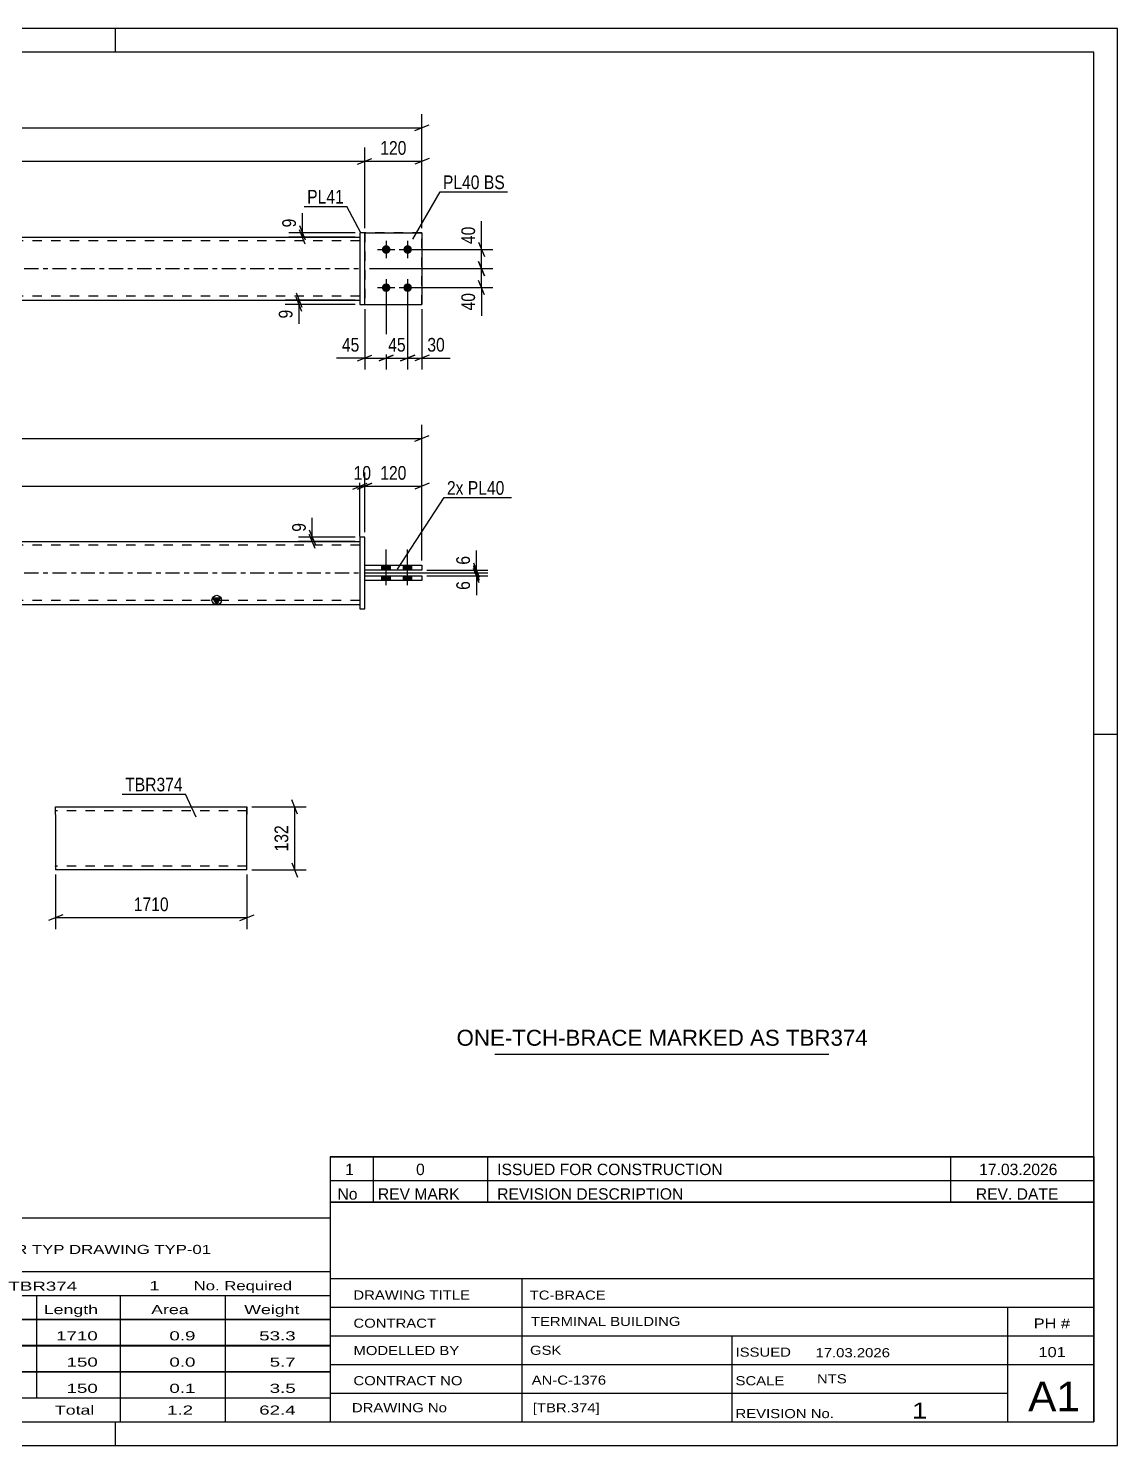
# Model space of a CAD drawing. Header units: millimetres. Extents: x 0 to 420, y 0 to 297.
# Drawn here: x 191.8 to 420, y 0 to 297 of the extents above; entities that cross this region are included whole.
import ezdxf

# ---------------------------------------------------------------- set-up
doc = ezdxf.new("R2010")
doc.units = ezdxf.units.MM
doc.linetypes.add('DXK_LINE_DOT2', pattern=[3.9198, 1.9599, -1.9599])
doc.linetypes.add('DXK_LINE_DOT3', pattern=[5.9187, 2.979, -0.9799, 0.9799, -0.9799])
doc.styles.add('Arial', font='ARIAL.TTF', dxfattribs={"height": 0.2})
doc.styles.add('Arial Narrow', font='ARIALN.TTF', dxfattribs={"height": 0.2})

# ---------------------------------------------------------------- blocks, each defined once
blk = doc.blocks.new('Unknown-580544891-1163')
at = {"color": 5, "linetype": 'Continuous'}
for p, q in [((420, 297), (0, 297)), ((210, 292), (210, 297)), ((420, 0), (420, 297)), ((415, 292), (5, 292)), ((415, 5), (415, 292)), ((420, 149), (415, 149)), ((5, 5), (415, 5)), ((210, 0), (210, 5)), ((0, 0), (420, 0))]:
    blk.add_line(p, q, dxfattribs=at)
blk = doc.blocks.new('Part-580544891-2100 - 2094')
at = {"linetype": 'Continuous'}
blk.add_hatch(color=2, dxfattribs=at).paths.add_polyline_path([(231.24, 176.29), (230.44, 177.69), (232.04, 177.69)])
at = {"color": 2, "linetype": 'Continuous'}
for p, q in [((90.28, 189.49), (261.24, 189.49)), ((90.28, 176.29), (261.24, 176.29)), ((231.24, 176.29), (230.44, 177.69)), ((230.44, 177.69), (232.04, 177.69)), ((232.04, 177.69), (231.24, 176.29))]:
    blk.add_line(p, q, dxfattribs=at)
at = {"color": 7, "linetype": 'DXK_LINE_DOT2'}
for p, q in [((90.28, 176.29), (90.28, 189.49)), ((261.24, 188.69), (90.28, 188.69)), ((261.24, 189.49), (261.24, 176.29)), ((261.24, 177.09), (90.28, 177.09))]:
    blk.add_line(p, q, dxfattribs=at)
at = {"color": 7, "linetype": 'DXK_LINE_DOT3'}
blk.add_line((90.28, 182.89), (261.24, 182.89), dxfattribs=at)
at = {"color": 2, "linetype": 'Continuous'}
blk.add_circle((231.24, 177.19), 1, dxfattribs=at)
blk = doc.blocks.new('Part-580544891-2113 - 2094')
at = {"color": 2, "linetype": 'Continuous'}
for p, q in [((262.24, 190.39), (261.24, 190.39)), ((261.24, 190.39), (261.24, 175.39)), ((262.24, 175.39), (262.24, 190.39)), ((261.24, 175.39), (262.24, 175.39))]:
    blk.add_line(p, q, dxfattribs=at)
blk = doc.blocks.new('Part-580544891-2105 - 2094')
at = {"color": 2, "linetype": 'Continuous'}
for p, q in [((262.24, 181.29), (262.24, 182.29)), ((262.24, 182.29), (274.24, 182.29)), ((274.24, 181.29), (262.24, 181.29)), ((274.24, 182.29), (274.24, 181.29))]:
    blk.add_line(p, q, dxfattribs=at)
blk = doc.blocks.new('Part-580544891-2110 - 2094')
at = {"color": 2, "linetype": 'Continuous'}
for p, q in [((262.24, 183.49), (262.24, 184.49)), ((262.24, 184.49), (274.24, 184.49)), ((274.24, 184.49), (274.24, 183.49)), ((274.24, 183.49), (262.24, 183.49))]:
    blk.add_line(p, q, dxfattribs=at)
blk = doc.blocks.new('Bolt-580544891-2127 - 2094')
at = {"linetype": 'Continuous'}
for points in [[(267.64, 184.49), (265.84, 184.49), (265.84, 183.49), (267.64, 183.49)], [(267.64, 184.49), (265.84, 184.49), (265.84, 183.49), (267.64, 183.49)], [(272.14, 184.49), (270.34, 184.49), (270.34, 183.49), (272.14, 183.49)], [(272.14, 184.49), (270.34, 184.49), (270.34, 183.49), (272.14, 183.49)], [(267.64, 182.29), (265.84, 182.29), (265.84, 181.29), (267.64, 181.29)], [(267.64, 182.29), (265.84, 182.29), (265.84, 181.29), (267.64, 181.29)], [(272.14, 182.29), (270.34, 182.29), (270.34, 181.29), (272.14, 181.29)], [(272.14, 182.29), (270.34, 182.29), (270.34, 181.29), (272.14, 181.29)]]:
    blk.add_hatch(color=1, dxfattribs=at).paths.add_polyline_path(points)
at = {"color": 1, "linetype": 'Continuous'}
for p, q in [((266.74, 180.29), (266.74, 187.79)), ((266.74, 180.29), (266.74, 187.79)), ((271.24, 180.29), (271.24, 187.79)), ((271.24, 180.29), (271.24, 187.79)), ((265.84, 183.49), (265.84, 184.49)), ((265.84, 183.49), (265.84, 184.49)), ((267.64, 183.49), (267.64, 184.49)), ((267.64, 183.49), (267.64, 184.49)), ((270.34, 183.49), (270.34, 184.49)), ((270.34, 183.49), (270.34, 184.49)), ((272.14, 183.49), (272.14, 184.49)), ((272.14, 183.49), (272.14, 184.49)), ((265.84, 181.29), (265.84, 182.29)), ((265.84, 181.29), (265.84, 182.29)), ((267.64, 181.29), (267.64, 182.29)), ((267.64, 181.29), (267.64, 182.29)), ((270.34, 181.29), (270.34, 182.29)), ((270.34, 181.29), (270.34, 182.29)), ((272.14, 181.29), (272.14, 182.29)), ((272.14, 181.29), (272.14, 182.29))]:
    blk.add_line(p, q, dxfattribs=at)
blk = doc.blocks.new('Part-580544891-1728 - 1722')
at = {"color": 2, "linetype": 'Continuous'}
for p, q in [((90.28, 253.26), (261.24, 253.26)), ((90.28, 240.06), (261.24, 240.06))]:
    blk.add_line(p, q, dxfattribs=at)
at = {"color": 7, "linetype": 'DXK_LINE_DOT2'}
for p, q in [((90.28, 253.26), (90.28, 240.06)), ((261.24, 252.46), (90.28, 252.46)), ((261.24, 253.26), (261.24, 240.06)), ((261.24, 240.86), (90.28, 240.86))]:
    blk.add_line(p, q, dxfattribs=at)
at = {"color": 7, "linetype": 'DXK_LINE_DOT3'}
blk.add_line((90.28, 246.66), (261.24, 246.66), dxfattribs=at)
blk = doc.blocks.new('Part-580544891-1753 - 1722')
at = {"color": 7, "linetype": 'DXK_LINE_DOT2'}
for p, q in [((274.24, 254.16), (262.24, 254.16)), ((262.24, 254.16), (262.24, 239.16)), ((274.24, 239.16), (274.24, 254.16)), ((262.24, 239.16), (274.24, 239.16))]:
    blk.add_line(p, q, dxfattribs=at)
blk = doc.blocks.new('Part-580544891-1758 - 1722')
at = {"color": 2, "linetype": 'Continuous'}
for p, q in [((262.24, 254.16), (274.24, 254.16)), ((274.24, 254.16), (274.24, 239.16)), ((262.24, 239.16), (274.24, 239.16))]:
    blk.add_line(p, q, dxfattribs=at)
at = {"color": 7, "linetype": 'DXK_LINE_DOT2'}
blk.add_line((262.24, 254.16), (262.24, 239.16), dxfattribs=at)
blk = doc.blocks.new('Part-580544891-1763 - 1722')
at = {"color": 2, "linetype": 'Continuous'}
for p, q in [((262.24, 254.16), (261.24, 254.16)), ((261.24, 254.16), (261.24, 239.16)), ((262.24, 239.16), (262.24, 254.16)), ((261.24, 239.16), (262.24, 239.16))]:
    blk.add_line(p, q, dxfattribs=at)
blk = doc.blocks.new('Bolt-580544891-1775 - 1722')
at = {"linetype": 'Continuous'}
for points in [[(266.74, 251.56, -1), (266.74, 249.76, -1)], [(271.24, 251.56, -1), (271.24, 249.76, -1)], [(266.74, 243.56, -1), (266.74, 241.76, -1)], [(271.24, 243.56, -1), (271.24, 241.76, -1)]]:
    blk.add_hatch(color=1, dxfattribs=at).paths.add_polyline_path(points)
at = {"color": 1, "linetype": 'Continuous'}
for p, q in [((266.74, 252.46), (266.74, 248.86)), ((271.24, 252.46), (271.24, 248.86)), ((264.94, 250.66), (268.54, 250.66)), ((269.44, 250.66), (273.04, 250.66)), ((266.74, 244.46), (266.74, 240.86)), ((271.24, 244.46), (271.24, 240.86)), ((264.94, 242.66), (268.54, 242.66)), ((269.44, 242.66), (273.04, 242.66))]:
    blk.add_line(p, q, dxfattribs=at)
blk = doc.blocks.new('Part-580544891-1429 - 1401')
at = {"color": 2, "linetype": 'Continuous'}
for p, q in [((197.47, 132.26), (197.47, 133.86)), ((197.47, 133.86), (217.47, 133.86)), ((217.57, 133.86), (237.57, 133.86)), ((237.57, 133.86), (237.57, 132.26)), ((197.47, 132.26), (197.47, 120.66)), ((237.57, 120.66), (237.57, 132.26)), ((217.47, 120.66), (197.47, 120.66)), ((237.57, 120.66), (217.57, 120.66))]:
    blk.add_line(p, q, dxfattribs=at)
at = {"color": 7, "linetype": 'DXK_LINE_DOT2'}
for p, q in [((237.57, 132.26), (237.57, 133.74)), ((217.47, 133.06), (197.47, 133.06)), ((237.57, 133.06), (217.57, 133.06)), ((197.47, 121.46), (197.47, 121.52)), ((217.47, 121.46), (197.47, 121.46)), ((237.57, 121.46), (217.57, 121.46)), ((237.57, 121.46), (237.57, 121.52))]:
    blk.add_line(p, q, dxfattribs=at)
blk = doc.blocks.new('StraightDimension-580544891-2163 - 2094')
at = {"color": 7, "linetype": 'Continuous'}
for p, q in [((90.28, 190.49), (90.28, 203.91)), ((261.24, 190.49), (261.24, 203.91)), ((91.78, 201.66), (88.78, 200.46)), ((90.28, 201.06), (261.24, 201.06)), ((259.74, 200.46), (262.74, 201.66))]:
    blk.add_line(p, q, dxfattribs=at)
at = {"color": 0}
blk.add_wipeout([(180.02, 201.81), (180.02, 206.01), (171.51, 206.01), (171.51, 201.81)], dxfattribs=at)
at = {"color": 3, "style": 'Arial Narrow'}
blk.add_text('1710', height=2.863, dxfattribs=at).set_placement((172.11, 202.41))
blk = doc.blocks.new('StraightDimension-580544891-2193 - 2094')
at = {"color": 7, "linetype": 'Continuous'}
for p, q in [((261.24, 190.49), (261.24, 203.91)), ((262.24, 191.39), (262.24, 203.91)), ((259.74, 200.46), (262.74, 201.66)), ((263.74, 201.66), (260.74, 200.46)), ((261.24, 201.06), (262.24, 201.06))]:
    blk.add_line(p, q, dxfattribs=at)
at = {"color": 0}
blk.add_wipeout([(264.17, 201.81), (264.17, 206.01), (259.32, 206.01), (259.32, 201.81)], dxfattribs=at)
at = {"color": 3, "style": 'Arial Narrow'}
blk.add_text('10', height=2.863, dxfattribs=at).set_placement((259.92, 202.41))
blk = doc.blocks.new('StraightDimension-580544891-2281 - 2094')
at = {"color": 7, "linetype": 'Continuous'}
for p, q in [((260.24, 190.39), (248.39, 190.39)), ((250.64, 191.89), (251.84, 188.89)), ((251.84, 187.99), (250.64, 190.99)), ((251.24, 189.49), (251.24, 190.39)), ((260.24, 189.49), (248.39, 189.49))]:
    blk.add_line(p, q, dxfattribs=at)
at = {"color": 0}
blk.add_wipeout([(250.49, 193.94), (246.29, 193.94), (246.29, 190.91), (250.49, 190.91)], dxfattribs=at)
at = {"color": 7, "linetype": 'Continuous'}
blk.add_line((251.24, 190.39), (251.24, 194.46), dxfattribs=at)
blk.add_line((251.24, 190.39), (251.24, 194.46), dxfattribs=at)
at = {"color": 3, "style": 'Arial Narrow'}
blk.add_text('9', height=2.86, rotation=90.0002, dxfattribs=at).set_placement((249.89, 191.51))
blk = doc.blocks.new('StraightDimension-580544891-2153 - 2094')
at = {"color": 7, "linetype": 'Continuous'}
for p, q in [((262.24, 191.39), (262.24, 203.91)), ((274.24, 185.49), (274.24, 203.91)), ((260.74, 200.46), (263.74, 201.66)), ((262.24, 201.06), (274.24, 201.06)), ((275.74, 201.66), (272.74, 200.46))]:
    blk.add_line(p, q, dxfattribs=at)
at = {"color": 0}
blk.add_wipeout([(271.59, 201.81), (271.59, 206.01), (264.9, 206.01), (264.9, 201.81)], dxfattribs=at)
at = {"color": 3, "style": 'Arial Narrow'}
blk.add_text('120', height=2.863, dxfattribs=at).set_placement((265.5, 202.41))
blk = doc.blocks.new('StraightDimension-580544891-2237 - 2094')
at = {"color": 7, "linetype": 'Continuous'}
for p, q in [((77.28, 185.49), (77.28, 213.93)), ((274.24, 185.49), (274.24, 213.93)), ((78.78, 211.68), (75.78, 210.48)), ((77.28, 211.08), (274.24, 211.08)), ((272.74, 210.48), (275.74, 211.68))]:
    blk.add_line(p, q, dxfattribs=at)
at = {"color": 0}
blk.add_wipeout([(180.02, 211.83), (180.02, 216.03), (171.51, 216.03), (171.51, 211.83)], dxfattribs=at)
at = {"color": 3, "style": 'Arial Narrow'}
blk.add_text('1970', height=2.863, dxfattribs=at).set_placement((172.11, 212.43))
blk = doc.blocks.new('StraightDimension-580544891-2248 - 2094')
at = {"color": 7, "linetype": 'Continuous'}
for p, q in [((285.05, 184.39), (286.25, 181.39)), ((262.24, 182.89), (288.05, 182.89)), ((275.24, 182.29), (288.05, 182.29)), ((286.25, 180.79), (285.05, 183.79)), ((285.65, 182.29), (285.65, 182.89))]:
    blk.add_line(p, q, dxfattribs=at)
at = {"color": 0}
blk.add_wipeout([(284.9, 181.76), (280.7, 181.76), (280.7, 178.73), (284.9, 178.73)], dxfattribs=at)
at = {"color": 7, "linetype": 'Continuous'}
blk.add_line((285.65, 182.29), (285.65, 178.21), dxfattribs=at)
blk.add_line((285.65, 182.29), (285.65, 178.21), dxfattribs=at)
at = {"color": 3, "style": 'Arial Narrow'}
blk.add_text('6', height=2.86, rotation=90.0002, dxfattribs=at).set_placement((284.3, 179.33))
blk = doc.blocks.new('StraightDimension-580544891-2264 - 2094')
at = {"color": 7, "linetype": 'Continuous'}
for p, q in [((285.05, 184.99), (286.25, 181.99)), ((286.25, 181.39), (285.05, 184.39)), ((262.24, 182.89), (288.05, 182.89)), ((275.24, 183.49), (288.05, 183.49)), ((285.65, 182.89), (285.65, 183.49))]:
    blk.add_line(p, q, dxfattribs=at)
at = {"color": 0}
blk.add_wipeout([(284.9, 187.04), (280.7, 187.04), (280.7, 184.01), (284.9, 184.01)], dxfattribs=at)
at = {"color": 7, "linetype": 'Continuous'}
blk.add_line((285.65, 183.49), (285.65, 187.56), dxfattribs=at)
blk.add_line((285.65, 183.49), (285.65, 187.56), dxfattribs=at)
at = {"color": 3, "style": 'Arial Narrow'}
blk.add_text('6', height=2.86, rotation=90.0002, dxfattribs=at).set_placement((284.3, 184.61))
blk = doc.blocks.new('StraightDimension-580544891-2047 - 1722')
at = {"color": 7, "linetype": 'Continuous'}
for p, q in [((262.24, 255.16), (262.24, 272.01)), ((274.24, 255.16), (274.24, 272.01)), ((260.74, 268.56), (263.74, 269.76)), ((262.24, 269.16), (274.24, 269.16)), ((275.74, 269.76), (272.74, 268.56))]:
    blk.add_line(p, q, dxfattribs=at)
at = {"color": 0}
blk.add_wipeout([(271.59, 269.91), (271.59, 274.11), (264.9, 274.11), (264.9, 269.91)], dxfattribs=at)
at = {"color": 3, "style": 'Arial Narrow'}
blk.add_text('120', height=2.863, dxfattribs=at).set_placement((265.5, 270.51))
blk = doc.blocks.new('StraightDimension-580544891-1798 - 1722')
at = {"color": 7, "linetype": 'Continuous'}
for p, q in [((266.74, 241.66), (266.74, 225.51)), ((262.24, 238.16), (262.24, 225.51)), ((260.74, 227.31), (263.74, 228.51)), ((262.24, 227.91), (266.74, 227.91)), ((268.24, 228.51), (265.24, 227.31))]:
    blk.add_line(p, q, dxfattribs=at)
at = {"color": 0}
blk.add_wipeout([(261.72, 228.66), (261.72, 232.86), (256.86, 232.86), (256.86, 228.66)], dxfattribs=at)
at = {"color": 7, "linetype": 'Continuous'}
blk.add_line((262.24, 227.91), (256.34, 227.91), dxfattribs=at)
blk.add_line((262.24, 227.91), (256.34, 227.91), dxfattribs=at)
at = {"color": 3, "style": 'Arial Narrow'}
blk.add_text('45', height=2.863, dxfattribs=at).set_placement((257.46, 229.26))
blk = doc.blocks.new('StraightDimension-580544891-1820 - 1722')
at = {"color": 7, "linetype": 'Continuous'}
for p, q in [((266.74, 241.66), (266.74, 225.51)), ((271.24, 241.66), (271.24, 225.51)), ((265.24, 227.31), (268.24, 228.51)), ((266.74, 227.91), (271.24, 227.91)), ((272.74, 228.51), (269.74, 227.31))]:
    blk.add_line(p, q, dxfattribs=at)
at = {"color": 0}
blk.add_wipeout([(271.42, 228.66), (271.42, 232.86), (266.57, 232.86), (266.57, 228.66)], dxfattribs=at)
at = {"color": 3, "style": 'Arial Narrow'}
blk.add_text('45', height=2.863, dxfattribs=at).set_placement((267.17, 229.26))
blk = doc.blocks.new('StraightDimension-580544891-1836 - 1722')
at = {"color": 7, "linetype": 'Continuous'}
for p, q in [((271.24, 241.66), (271.24, 225.51)), ((274.24, 238.16), (274.24, 225.51)), ((269.74, 227.31), (272.74, 228.51)), ((271.24, 227.91), (274.24, 227.91)), ((275.74, 228.51), (272.74, 227.31))]:
    blk.add_line(p, q, dxfattribs=at)
at = {"color": 0}
blk.add_wipeout([(279.63, 228.66), (279.63, 232.86), (274.77, 232.86), (274.77, 228.66)], dxfattribs=at)
at = {"color": 7, "linetype": 'Continuous'}
blk.add_line((274.24, 227.91), (280.15, 227.91), dxfattribs=at)
blk.add_line((274.24, 227.91), (280.15, 227.91), dxfattribs=at)
at = {"color": 3, "style": 'Arial Narrow'}
blk.add_text('30', height=2.863, dxfattribs=at).set_placement((275.37, 229.26))
blk = doc.blocks.new('StraightDimension-580544891-1856 - 1722')
at = {"color": 7, "linetype": 'Continuous'}
for p, q in [((263.24, 246.66), (289.11, 246.66)), ((286.11, 248.16), (287.31, 245.16)), ((286.71, 242.66), (286.71, 246.66)), ((287.31, 241.16), (286.11, 244.16)), ((272.24, 242.66), (289.11, 242.66))]:
    blk.add_line(p, q, dxfattribs=at)
at = {"color": 0}
blk.add_wipeout([(285.96, 242.14), (281.76, 242.14), (281.76, 237.28), (285.96, 237.28)], dxfattribs=at)
at = {"color": 7, "linetype": 'Continuous'}
blk.add_line((286.71, 242.66), (286.71, 236.76), dxfattribs=at)
blk.add_line((286.71, 242.66), (286.71, 236.76), dxfattribs=at)
at = {"color": 3, "style": 'Arial Narrow'}
blk.add_text('40', height=2.863, rotation=90.0002, dxfattribs=at).set_placement((285.36, 237.88))
blk = doc.blocks.new('StraightDimension-580544891-1865 - 1722')
at = {"color": 7, "linetype": 'Continuous'}
for p, q in [((272.24, 250.66), (289.11, 250.66)), ((286.11, 252.16), (287.31, 249.16)), ((286.71, 246.66), (286.71, 250.66)), ((263.24, 246.66), (289.11, 246.66)), ((287.31, 245.16), (286.11, 248.16))]:
    blk.add_line(p, q, dxfattribs=at)
at = {"color": 0}
blk.add_wipeout([(285.96, 256.04), (281.76, 256.04), (281.76, 251.19), (285.96, 251.19)], dxfattribs=at)
at = {"color": 7, "linetype": 'Continuous'}
blk.add_line((286.71, 250.66), (286.71, 256.57), dxfattribs=at)
blk.add_line((286.71, 250.66), (286.71, 256.57), dxfattribs=at)
at = {"color": 3, "style": 'Arial Narrow'}
blk.add_text('40', height=2.863, rotation=90.0002, dxfattribs=at).set_placement((285.36, 251.79))
blk = doc.blocks.new('StraightDimension-580544891-1882 - 1722')
at = {"color": 7, "linetype": 'Continuous'}
for p, q in [((248.58, 255.66), (249.78, 252.66)), ((260.24, 254.16), (246.33, 254.16)), ((260.24, 253.26), (246.33, 253.26)), ((249.78, 251.76), (248.58, 254.76)), ((249.18, 253.26), (249.18, 254.16))]:
    blk.add_line(p, q, dxfattribs=at)
at = {"color": 0}
blk.add_wipeout([(248.43, 257.72), (244.23, 257.72), (244.23, 254.69), (248.43, 254.69)], dxfattribs=at)
at = {"color": 7, "linetype": 'Continuous'}
blk.add_line((249.18, 254.16), (249.18, 258.24), dxfattribs=at)
blk.add_line((249.18, 254.16), (249.18, 258.24), dxfattribs=at)
at = {"color": 3, "style": 'Arial Narrow'}
blk.add_text('9', height=2.86, rotation=90.0002, dxfattribs=at).set_placement((247.83, 255.29))
blk = doc.blocks.new('StraightDimension-580544891-1889 - 1722')
at = {"color": 7, "linetype": 'Continuous'}
for p, q in [((247.85, 241.56), (249.05, 238.56)), ((249.05, 237.66), (247.85, 240.66)), ((260.24, 240.06), (245.6, 240.06)), ((260.24, 239.16), (245.6, 239.16)), ((248.45, 239.16), (248.45, 240.06))]:
    blk.add_line(p, q, dxfattribs=at)
at = {"color": 0}
blk.add_wipeout([(247.7, 238.64), (243.5, 238.64), (243.5, 235.61), (247.7, 235.61)], dxfattribs=at)
at = {"color": 7, "linetype": 'Continuous'}
blk.add_line((248.45, 239.16), (248.45, 235.08), dxfattribs=at)
blk.add_line((248.45, 239.16), (248.45, 235.08), dxfattribs=at)
at = {"color": 3, "style": 'Arial Narrow'}
blk.add_text('9', height=2.86, rotation=90.0002, dxfattribs=at).set_placement((247.1, 236.21))
blk = doc.blocks.new('StraightDimension-580544891-1980 - 1722')
at = {"color": 7, "linetype": 'Continuous'}
for p, q in [((78.78, 276.76), (75.78, 275.56)), ((77.28, 255.16), (77.28, 279.01)), ((272.74, 275.56), (275.74, 276.76)), ((274.24, 255.16), (274.24, 279.01)), ((77.28, 276.16), (274.24, 276.16))]:
    blk.add_line(p, q, dxfattribs=at)
at = {"color": 0}
blk.add_wipeout([(180.02, 276.91), (180.02, 281.11), (171.51, 281.11), (171.51, 276.91)], dxfattribs=at)
at = {"color": 3, "style": 'Arial Narrow'}
blk.add_text('1970', height=2.863, dxfattribs=at).set_placement((172.11, 277.51))
blk = doc.blocks.new('StraightDimension-580544891-2022 - 1722')
at = {"color": 7, "linetype": 'Continuous'}
for p, q in [((89.28, 255.16), (89.28, 272.01)), ((262.24, 255.16), (262.24, 272.01)), ((90.78, 269.76), (87.78, 268.56)), ((89.28, 269.16), (262.24, 269.16)), ((260.74, 268.56), (263.74, 269.76))]:
    blk.add_line(p, q, dxfattribs=at)
at = {"color": 0}
blk.add_wipeout([(180.02, 269.91), (180.02, 274.11), (171.51, 274.11), (171.51, 269.91)], dxfattribs=at)
at = {"color": 3, "style": 'Arial Narrow'}
blk.add_text('1730', height=2.863, dxfattribs=at).set_placement((172.11, 270.51))
blk = doc.blocks.new('StraightDimension-580544891-1435 - 1401')
at = {"color": 7, "linetype": 'Continuous'}
for p, q in [((197.47, 119.66), (197.47, 108.26)), ((237.57, 119.66), (237.57, 108.26)), ((198.97, 111.26), (195.97, 110.06)), ((197.47, 110.66), (237.57, 110.66)), ((236.07, 110.06), (239.07, 111.26))]:
    blk.add_line(p, q, dxfattribs=at)
at = {"color": 0}
blk.add_wipeout([(221.78, 111.41), (221.78, 115.61), (213.26, 115.61), (213.26, 111.41)], dxfattribs=at)
at = {"color": 3, "style": 'Arial Narrow'}
blk.add_text('1710', height=2.863, dxfattribs=at).set_placement((213.86, 112.01))
blk = doc.blocks.new('StraightDimension-580544891-3285 - 1401')
at = {"color": 7, "linetype": 'Continuous'}
for p, q in [((238.57, 133.86), (249.97, 133.86)), ((248.17, 132.36), (246.97, 135.36)), ((247.57, 120.66), (247.57, 133.86)), ((246.97, 122.16), (248.17, 119.16)), ((238.57, 120.66), (249.97, 120.66))]:
    blk.add_line(p, q, dxfattribs=at)
at = {"color": 0}
blk.add_wipeout([(246.82, 130.6), (242.62, 130.6), (242.62, 123.92), (246.82, 123.92)], dxfattribs=at)
at = {"color": 3, "style": 'Arial Narrow'}
blk.add_text('132', height=2.863, rotation=90.0002, dxfattribs=at).set_placement((246.22, 124.52))
blk = doc.blocks.new('Unknown-580544891-3488')
at = {"color": 7, "linetype": 'Continuous'}
for p, q in [((255, 51.05), (255, 5)), ((255, 51.05), (415, 51.05)), ((415, 51), (415, 5)), ((255, 35), (415, 35)), ((295.14, 35), (295.14, 5)), ((255, 29), (415, 29)), ((397, 5.05), (397, 29.05)), ((255, 23), (415, 23)), ((339.14, 23), (339.14, 5)), ((255, 17), (415, 17)), ((255, 11), (397, 11)), ((255, 5), (415, 5))]:
    blk.add_line(p, q, dxfattribs=at)
at = {"color": 7, "style": 'Arial Narrow'}
for s, height, width, p in [('DRAWING TITLE', 1.9089, 1.425378, (259.88, 30.61)), ('TC-BRACE', 1.909, 1.425378, (296.81, 30.59)), ('TERMINAL BUILDING', 1.9089, 1.425378, (297.06, 25.07)), ('CONTRACT', 1.909, 1.425378, (259.88, 24.71)), ('MODELLED BY', 1.9089, 1.425378, (259.88, 18.98)), ('GSK', 1.909, 1.425378, (296.88, 19.04)), ('ISSUED', 1.909, 1.425378, (339.94, 18.64)), ('17.03.2026', 1.909, 1.425378, (356.69, 18.52)), ('CONTRACT NO', 1.9089, 1.425378, (259.88, 12.66)), ('AN-C-1376', 1.909, 1.425378, (297.23, 12.78)), ('SCALE', 1.909, 1.425378, (339.94, 12.65)), ('A1', 6.204, 1.25, (401.24, 7.2)), ('DRAWING No', 1.909, 1.425378, (259.56, 7)), ('[TBR.374]', 1.909, 1.425378, (297.46, 6.99)), ('1', 3.34, 1.5, (376.91, 5.68)), ('REVISION No.', 1.9089, 1.425378, (339.94, 5.77))]:
    blk.add_text(s, height=height, dxfattribs=dict(at, width=width)).set_placement(p)
at = {"color": 7, "linetype": 'Continuous', "style": 'Arial Narrow'}
for s, height, width, p in [('PH #', 2.1, 1.42538, (402.4, 24.55)), ('101', 2.1, 1.42538, (403.41, 18.55)), ('NTS', 1.909, 1.425378, (357, 13.05))]:
    blk.add_text(s, height=height, dxfattribs=dict(at, width=width)).set_placement(p)
blk = doc.blocks.new('Unknown-580544891-3489')
at = {"color": 7, "linetype": 'Continuous'}
for p, q in [((255, 60.55), (415, 60.55)), ((415, 60.55), (255, 60.55)), ((255, 60.55), (255, 55.55)), ((264, 60.55), (264, 55.55)), ((288, 60.55), (288, 55.55)), ((385, 60.55), (385, 55.55)), ((415, 60.55), (415, 55.55)), ((255, 55.55), (415, 55.55)), ((255, 55.55), (255, 51.05)), ((255, 55.55), (415, 55.55)), ((264, 55.55), (264, 51.05)), ((288, 55.55), (288, 51.05)), ((385, 55.55), (385, 51.05)), ((415, 55.55), (415, 51.05)), ((415, 51.05), (255, 51.05))]:
    blk.add_line(p, q, dxfattribs=at)
at = {"color": 7, "linetype": 'Continuous', "style": 'Arial Narrow'}
for s, height, width, p in [('1', 2.39, 1.196471, (258.16, 56.7)), ('0', 2.39, 1.196471, (273, 56.7)), ('ISSUED FOR CONSTRUCTION', 2.3861, 1.196471, (290, 56.7)), ('17.03.2026', 2.386, 1.196471, (391, 56.7)), ('No', 2.386, 1.2, (256.54, 51.55)), ('REV MARK', 2.386, 1.2, (265, 51.55)), ('REVISION DESCRIPTION', 2.3861, 1.2, (290, 51.55)), ('REV. DATE', 2.386, 1.2, (390.28, 51.55))]:
    blk.add_text(s, height=height, dxfattribs=dict(at, width=width)).set_placement(p)
blk = doc.blocks.new('Unknown-580544891-3490')
at = {"color": 7, "linetype": 'Continuous'}
for p, q in [((95, 47.75), (255, 47.75)), ((95, 36.5), (95, 47.75)), ((255, 47.75), (255, 36.5)), ((95, 36.5), (255, 36.5)), ((95, 36.5), (95, 31.5)), ((255, 36.5), (255, 31.5)), ((95, 31.5), (255, 31.5)), ((95, 31.5), (95, 26.5)), ((119, 31.5), (119, 26.5)), ((154.5, 31.5), (154.5, 26.5)), ((180.5, 31.5), (180.5, 26.5)), ((193.5, 31.5), (193.5, 26.5)), ((211, 31.5), (211, 26.5)), ((233, 31.5), (233, 26.5)), ((255, 31.5), (255, 26.5)), ((95, 26.5), (255, 26.5)), ((95, 26.45), (95, 21.05)), ((95, 26.45), (255, 26.45)), ((119, 26.5), (119, 21)), ((154.5, 26.5), (154.5, 21)), ((180.5, 26.5), (180.5, 21)), ((193.5, 26.5), (193.5, 21)), ((211, 26.5), (211, 21)), ((233, 26.5), (233, 21)), ((255, 26.45), (255, 21.05)), ((95, 21.05), (255, 21.05)), ((95, 20.95), (95, 15.55)), ((95, 20.95), (255, 20.95)), ((119, 21), (119, 15.5)), ((154.5, 21), (154.5, 15.5)), ((180.5, 21), (180.5, 15.5)), ((193.5, 21), (193.5, 15.5)), ((211, 21), (211, 15.5)), ((233, 21), (233, 15.5)), ((255, 20.95), (255, 15.55)), ((95, 15.55), (255, 15.55)), ((95, 15.45), (95, 10.05)), ((95, 15.45), (255, 15.45)), ((119, 15.5), (119, 10)), ((154.5, 15.5), (154.5, 10)), ((180.5, 15.5), (180.5, 10)), ((193.5, 15.5), (193.5, 10)), ((211, 15.5), (211, 10)), ((233, 15.5), (233, 10)), ((255, 15.45), (255, 10.05)), ((95, 10.05), (255, 10.05)), ((95, 10), (255, 10)), ((95, 10), (95, 5)), ((211, 10), (211, 5)), ((233, 10), (233, 5)), ((255, 10), (255, 5)), ((95, 5), (255, 5))]:
    blk.add_line(p, q, dxfattribs=at)
at = {"color": 7, "style": 'Arial Narrow'}
for s, height, width, p in [('GENERAL NOTES & WELD DETAILS :', 2.8633, 1.4, (96.15, 40.06)), ('REFER TYP DRAWING TYP-01', 1.9089, 1.6, (179.7, 40.16)), ("MATERIAL LIST FOR ASSEMBLY MK'D", 1.9089, 1.6, (96.15, 32.56)), ('TBR374', 1.909, 1.794707, (187.59, 32.47)), ('1', 1.91, 1.794707, (217.08, 32.56)), ('No. Required', 1.9089, 1.6, (226.41, 32.56)), ('Mark', 1.909, 1.7, (96.34, 27.5)), ('Profile', 1.909, 1.7, (129.41, 27.5)), ('Material', 1.909, 1.7, (159.54, 27.56)), ('No.', 1.909, 1.7, (184.5, 27.56)), ('Length', 1.909, 1.7, (195, 27.56)), ('Area', 1.909, 1.7, (217.5, 27.56)), ('Weight', 1.909, 1.7, (237, 27.56))]:
    blk.add_text(s, height=height, dxfattribs=dict(at, width=width)).set_placement(p)
at = {"color": 7, "linetype": 'Continuous', "style": 'Arial Narrow'}
for s, height, width, p in [('TBR374', 1.909, 1.794707, (96.5, 22.06)), ('SHS132*8', 1.909, 1.794707, (121, 22.06)), ('E350', 1.909, 1.794707, (160.74, 22.06)), ('1', 1.91, 1.794707, (184.86, 22.06)), ('1710', 1.909, 1.794707, (197.58, 22.06)), ('0.9', 1.909, 1.794707, (221.32, 22.06)), ('53.3', 1.909, 1.794707, (240.14, 22.06)), ('PL40', 1.909, 1.794707, (96.5, 16.56)), ('PL10*120', 1.909, 1.794707, (121, 16.56)), ('E350', 1.909, 1.794707, (160.74, 16.56)), ('4', 1.91, 1.794707, (184.86, 16.56)), ('150', 1.909, 1.794707, (199.77, 16.56)), ('0.0', 1.909, 1.794707, (221.32, 16.56)), ('5.7', 1.909, 1.794707, (242.33, 16.56)), ('PL41', 1.909, 1.794707, (96.5, 11.06)), ('PL10*150', 1.909, 1.794707, (121, 11.06)), ('E350', 1.909, 1.794707, (160.74, 11.06)), ('2', 1.91, 1.794707, (184.86, 11.06)), ('150', 1.909, 1.794707, (199.77, 11.06)), ('0.1', 1.909, 1.794707, (221.32, 11.06)), ('3.5', 1.909, 1.794707, (242.33, 11.06)), ('Total', 1.909, 1.7, (197.33, 6.5)), ('1.2', 1.909, 1.794707, (220.83, 6.5)), ('62.4', 1.909, 1.794707, (240.14, 6.5))]:
    blk.add_text(s, height=height, dxfattribs=dict(at, width=width)).set_placement(p)
blk = doc.blocks.new('Unknown-580544891-3491')
at = {"color": 7, "linetype": 'Continuous'}
blk.add_line((289.5, 82.05), (359.5, 82.05), dxfattribs=at)
at = {"color": 7, "style": 'Arial'}
blk.add_text('ONE-TCH-BRACE MARKED AS TBR374', height=3.3428, dxfattribs=at).set_placement((281.49, 83.8))
blk = doc.blocks.new('MarkSet-580544891-2318 - 2094')
at = {"color": 0}
blk.add_wipeout([(282.94, 199.26), (282.94, 202.26), (279.47, 202.26), (279.47, 199.26)], dxfattribs=at)
blk.add_wipeout([(282.94, 199.26), (282.94, 202.26), (279.47, 202.26), (279.47, 199.26)], dxfattribs=at)
at = {"color": 30, "linetype": 'Continuous'}
blk.add_line((269.14, 183.67), (278.87, 198.66), dxfattribs=at)
at = {"color": 0}
blk.add_wipeout([(291.52, 199.26), (291.52, 202.26), (283.84, 202.26), (283.84, 199.26)], dxfattribs=at)
blk.add_wipeout([(291.52, 199.26), (291.52, 202.26), (283.84, 202.26), (283.84, 199.26)], dxfattribs=at)
at = {"color": 30, "linetype": 'Continuous'}
blk.add_line((278.87, 198.66), (293.02, 198.66), dxfattribs=at)
at = {"color": 3, "style": 'Arial Narrow'}
for s, p in [('2x', (279.47, 199.26)), ('PL40', (283.84, 199.26))]:
    blk.add_text(s, height=2.863, dxfattribs=at).set_placement(p)
blk = doc.blocks.new('MarkSet-580544891-2085 - 1722')
at = {"color": 0}
blk.add_wipeout([(286.31, 263.32), (286.31, 266.32), (278.63, 266.32), (278.63, 263.32)], dxfattribs=at)
blk.add_wipeout([(286.31, 263.32), (286.31, 266.32), (278.63, 266.32), (278.63, 263.32)], dxfattribs=at)
at = {"color": 30, "linetype": 'Continuous'}
blk.add_line((272.32, 252.8), (278.03, 262.72), dxfattribs=at)
at = {"color": 0}
blk.add_wipeout([(291.59, 263.32), (291.59, 266.32), (287.21, 266.32), (287.21, 263.32)], dxfattribs=at)
blk.add_wipeout([(291.59, 263.32), (291.59, 266.32), (287.21, 266.32), (287.21, 263.32)], dxfattribs=at)
at = {"color": 30, "linetype": 'Continuous'}
blk.add_line((278.03, 262.72), (292.19, 262.72), dxfattribs=at)
at = {"color": 3, "style": 'Arial Narrow'}
for s, p in [('PL40', (278.63, 263.32)), ('BS', (287.21, 263.32))]:
    blk.add_text(s, height=2.863, dxfattribs=at).set_placement(p)
blk = doc.blocks.new('Mark-580544891-1759 - 1722')
at = {"color": 0}
blk.add_wipeout([(257.87, 260.28), (257.87, 263.28), (250.19, 263.28), (250.19, 260.28)], dxfattribs=at)
blk.add_wipeout([(257.87, 260.28), (257.87, 263.28), (250.19, 263.28), (250.19, 260.28)], dxfattribs=at)
at = {"color": 30, "linetype": 'Continuous'}
for p in [(249.59, 259.68), (261.46, 254.16)]:
    blk.add_line(p, (258.47, 259.68), dxfattribs=at)
at = {"color": 3, "style": 'Arial Narrow'}
blk.add_text('PL41', height=2.863, dxfattribs=at).set_placement((250.19, 260.28))
blk = doc.blocks.new('Mark-580544891-1424 - 1401')
at = {"color": 0}
blk.add_wipeout([(224.12, 137.11), (224.12, 140.11), (212.06, 140.11), (212.06, 137.11)], dxfattribs=at)
blk.add_wipeout([(224.12, 137.11), (224.12, 140.11), (212.06, 140.11), (212.06, 137.11)], dxfattribs=at)
at = {"color": 30, "linetype": 'Continuous'}
for p in [(211.46, 136.51), (226.94, 131.73)]:
    blk.add_line(p, (224.72, 136.51), dxfattribs=at)
at = {"color": 3, "style": 'Arial Narrow'}
blk.add_text('TBR374', height=2.863, dxfattribs=at).set_placement((212.06, 137.11))

msp = doc.modelspace()

# ---------------------------------------------------------------- block references
for name in ['Unknown-580544891-1163', 'Part-580544891-1728 - 1722', 'Part-580544891-1763 - 1722', 'Part-580544891-1753 - 1722', 'Part-580544891-1758 - 1722', 'Bolt-580544891-1775 - 1722', 'Part-580544891-2113 - 2094', 'Part-580544891-2100 - 2094', 'Bolt-580544891-2127 - 2094', 'Part-580544891-2110 - 2094', 'Part-580544891-2105 - 2094', 'Part-580544891-1429 - 1401', 'Unknown-580544891-3491', 'Unknown-580544891-3489', 'Unknown-580544891-3488', 'Unknown-580544891-3490']:
    msp.add_blockref(name, (0, 0))

# ---------------------------------------------------------------- next in the draw order: block references
for name in ['StraightDimension-580544891-2047 - 1722', 'StraightDimension-580544891-1798 - 1722', 'StraightDimension-580544891-2163 - 2094', 'Mark-580544891-1424 - 1401', 'StraightDimension-580544891-1435 - 1401']:
    msp.add_blockref(name, (0, 0))

# ---------------------------------------------------------------- next in the draw order: block references
for name in ['StraightDimension-580544891-1882 - 1722', 'StraightDimension-580544891-1889 - 1722', 'StraightDimension-580544891-1820 - 1722', 'StraightDimension-580544891-2193 - 2094', 'StraightDimension-580544891-3285 - 1401']:
    msp.add_blockref(name, (0, 0))

# ---------------------------------------------------------------- next in the draw order: block references
for name in ['StraightDimension-580544891-1836 - 1722', 'StraightDimension-580544891-2281 - 2094']:
    msp.add_blockref(name, (0, 0))

# ---------------------------------------------------------------- next in the draw order: block references
for name in ['StraightDimension-580544891-1856 - 1722', 'StraightDimension-580544891-2153 - 2094']:
    msp.add_blockref(name, (0, 0))

# ---------------------------------------------------------------- next in the draw order: block references
for name in ['StraightDimension-580544891-1865 - 1722', 'StraightDimension-580544891-2237 - 2094']:
    msp.add_blockref(name, (0, 0))

# ---------------------------------------------------------------- next in the draw order: block references
for name in ['StraightDimension-580544891-1980 - 1722', 'StraightDimension-580544891-2248 - 2094']:
    msp.add_blockref(name, (0, 0))

# ---------------------------------------------------------------- next in the draw order: block references
for name in ['StraightDimension-580544891-2022 - 1722', 'MarkSet-580544891-2085 - 1722', 'StraightDimension-580544891-2264 - 2094']:
    msp.add_blockref(name, (0, 0))

# ---------------------------------------------------------------- next in the draw order: block references
for name in ['Mark-580544891-1759 - 1722', 'MarkSet-580544891-2318 - 2094']:
    msp.add_blockref(name, (0, 0))

doc.saveas('drawing.dxf')
